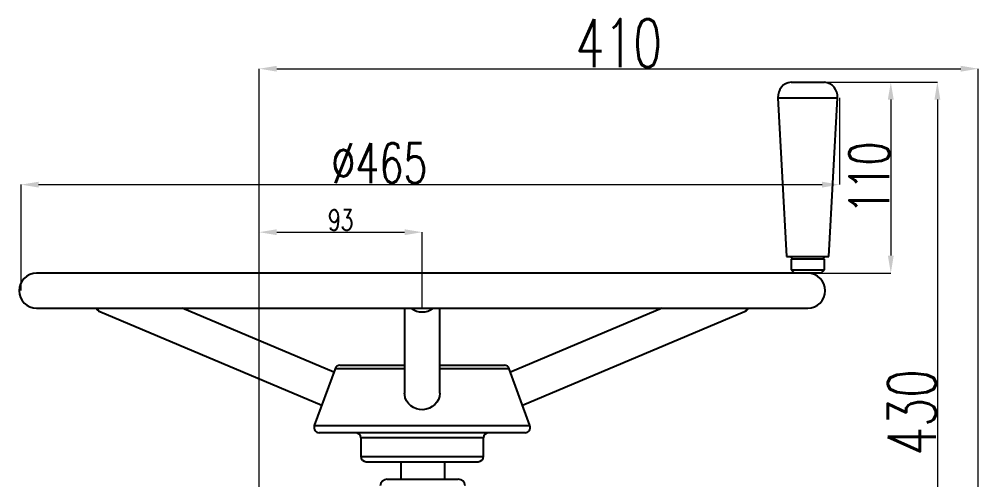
# Model space of a CAD drawing. Header units: millimetres. Extents: x 1756 to 4801, y 514 to 2668.
# Drawn here: x 2890 to 3434, y 1291 to 1554 of the extents above; entities that cross this region are included whole.
import ezdxf

# ---------------------------------------------------------------- set-up
doc = ezdxf.new("R2010")
doc.units = ezdxf.units.MM
doc.layers.add('AM_5', color=3, linetype='Continuous', lineweight=25)
doc.layers.add('标注', color=3, linetype='Continuous', lineweight=13)
doc.styles.add('SLDTEXTSTYLE1', font='txt.shx', dxfattribs={"width": 0.7, "bigfont": 'gbcbig.shx'})
doc.dimstyles.new('SLDDIMSTYLE12$0', dxfattribs={"dimtxt": 12, "dimasz": 10, "dimexe": 0, "dimexo": 0.0625, "dimgap": 0.875, "dimtad": 1, "dimdec": 1, "dimlfac": 1.8, "dimrnd": 1e-09, "dimzin": 12, "dimdsep": 46, "dimtxsty": 'SLDTEXTSTYLE1', "dimcen": 0.09, "dimdle": 8.16, "dimclrd": 3, "dimclre": 3, "dimadec": 0, "dimazin": 3, "dimtfac": 1, "dimtdec": 1, "dimtofl": 0, "dimtmove": 0, "dimatfit": 3, "dimfxl": 0, "dimfrac": 2, "dimtolj": 1, "dimlwd": 5, "dimlwe": 5, "dimarcsym": 0})

# ---------------------------------------------------------------- blocks, each defined once
blk = doc.blocks.new('*D49')
at = {"layer": 'Defpoints', "color": 0, "transparency": 16777216}
for p in [(3358.33, 1509.11), (3358.33, 1459.51), (2891.33, 1399.02)]:
    blk.add_point(p, dxfattribs=at)
at = {"layer": '标注', "color": 3, "linetype": 'Continuous', "lineweight": 5, "transparency": 16777216}
for p, q in [((3358.33, 1509.04), (3358.33, 1459.51)), ((2901.33, 1459.51), (3348.33, 1459.51))]:
    blk.add_line(p, q, dxfattribs=at)
at = {"layer": '标注', "color": 3, "lineweight": 5, "transparency": 16777216}
blk.add_line((2891.33, 1399.08), (2891.33, 1459.51), dxfattribs=at)
at = {"layer": '标注', "color": 3, "transparency": 16777216}
for points in [[(2901.33, 1461.18), (2901.33, 1457.85), (2891.33, 1459.51)], [(3348.33, 1461.18), (3348.33, 1457.85), (3358.33, 1459.51)]]:
    blk.add_solid(points, dxfattribs=at)
at = {"layer": '标注', "color": 0, "transparency": 16777216, "insert": (3095.76, 1471.82), "char_height": 10, "attachment_point": 5, "style": 'SLDTEXTSTYLE1'}
blk.add_mtext('\\A1;{\\H2.28571x;%%C465}', dxfattribs=at)
blk = doc.blocks.new('*D51')
at = {"layer": 'AM_5', "color": 3, "lineweight": 5, "transparency": 16777216}
blk.add_line((3027.2, 1086.58), (3027.2, 1525.62), dxfattribs=at)
at = {"layer": 'AM_5', "color": 3, "linetype": 'Continuous', "lineweight": 5, "transparency": 16777216}
for p, q in [((3037.2, 1525.62), (3427.5, 1525.62)), ((3437.5, 1050.85), (3437.5, 1525.62))]:
    blk.add_line(p, q, dxfattribs=at)
at = {"layer": 'AM_5', "color": 3, "transparency": 16777216}
for points in [[(3037.2, 1527.29), (3037.2, 1523.96), (3027.2, 1525.62)], [(3427.5, 1527.29), (3427.5, 1523.96), (3437.5, 1525.62)]]:
    blk.add_solid(points, dxfattribs=at)
at = {"layer": 'Defpoints', "color": 0, "transparency": 16777216}
for p in [(3437.5, 1525.62), (3027.2, 1086.52), (3437.5, 1050.79)]:
    blk.add_point(p, dxfattribs=at)
at = {"layer": 'AM_5', "color": 0, "transparency": 16777216, "insert": (3232.35, 1540.21), "char_height": 12, "attachment_point": 5, "style": 'SLDTEXTSTYLE1'}
blk.add_mtext('\\A1;{\\H2.28571x;410}', dxfattribs=at)
blk = doc.blocks.new('*D53')
at = {"layer": 'Defpoints', "color": 0, "transparency": 16777216}
for p in [(3341.33, 1518.02), (3341.33, 1409.02), (3387.58, 1409.02)]:
    blk.add_point(p, dxfattribs=at)
at = {"layer": '标注', "color": 3, "lineweight": 5, "transparency": 16777216}
blk.add_line((3341.39, 1518.02), (3387.58, 1518.02), dxfattribs=at)
at = {"layer": '标注', "color": 3, "linetype": 'Continuous', "lineweight": 5, "transparency": 16777216}
for p, q in [((3387.58, 1508.02), (3387.58, 1419.02)), ((3341.39, 1409.02), (3387.58, 1409.02))]:
    blk.add_line(p, q, dxfattribs=at)
at = {"layer": '标注', "color": 3, "transparency": 16777216}
for points in [[(3385.91, 1508.02), (3389.25, 1508.02), (3387.58, 1518.02)], [(3385.91, 1419.02), (3389.25, 1419.02), (3387.58, 1409.02)]]:
    blk.add_solid(points, dxfattribs=at)
at = {"layer": '标注', "color": 0, "transparency": 16777216, "insert": (3375.28, 1463.52), "char_height": 10, "attachment_point": 5, "rotation": 90, "style": 'SLDTEXTSTYLE1'}
blk.add_mtext('\\A1;{\\H2.28571x;110}', dxfattribs=at)
blk = doc.blocks.new('*D55')
at = {"layer": 'AM_5', "color": 3, "lineweight": 5, "transparency": 16777216}
blk.add_line((3341.39, 1518.02), (3414.17, 1518.02), dxfattribs=at)
at = {"layer": 'AM_5', "color": 3, "linetype": 'Continuous', "lineweight": 5, "transparency": 16777216}
for p, q in [((3414.17, 1508.02), (3414.17, 1096.52)), ((3027.26, 1086.52), (3414.17, 1086.52))]:
    blk.add_line(p, q, dxfattribs=at)
at = {"layer": 'AM_5', "color": 3, "transparency": 16777216}
for points in [[(3412.5, 1508.02), (3415.84, 1508.02), (3414.17, 1518.02)], [(3412.5, 1096.52), (3415.84, 1096.52), (3414.17, 1086.52)]]:
    blk.add_solid(points, dxfattribs=at)
at = {"layer": 'Defpoints', "color": 0, "transparency": 16777216}
for p in [(3341.33, 1518.02), (3027.2, 1086.52), (3414.17, 1086.52)]:
    blk.add_point(p, dxfattribs=at)
at = {"layer": 'AM_5', "color": 0, "transparency": 16777216, "insert": (3399.58, 1329.66), "char_height": 12, "attachment_point": 5, "rotation": 90, "style": 'SLDTEXTSTYLE1'}
blk.add_mtext('\\A1;{\\H2.28571x;430}', dxfattribs=at)
blk = doc.blocks.new('*D73')
at = {"layer": 'AM_5', "color": 3, "lineweight": 5, "transparency": 16777216}
blk.add_line((3027.17, 1086.44), (3027.17, 1432.41), dxfattribs=at)
at = {"layer": 'AM_5', "color": 3, "linetype": 'Continuous', "lineweight": 5, "transparency": 16777216}
for p, q in [((3037.17, 1432.41), (3110.16, 1432.41)), ((3120.16, 1389.08), (3120.16, 1432.41))]:
    blk.add_line(p, q, dxfattribs=at)
at = {"layer": 'AM_5', "color": 3, "transparency": 16777216}
for points in [[(3037.17, 1434.08), (3037.17, 1430.74), (3027.17, 1432.41)], [(3110.16, 1434.08), (3110.16, 1430.74), (3120.16, 1432.41)]]:
    blk.add_solid(points, dxfattribs=at)
at = {"layer": 'Defpoints', "color": 0, "transparency": 16777216}
for p in [(3120.16, 1432.41), (3120.16, 1389.02), (3027.17, 1086.38)]:
    blk.add_point(p, dxfattribs=at)
at = {"layer": 'AM_5', "color": 0, "transparency": 16777216, "insert": (3073.66, 1439.28), "char_height": 12, "attachment_point": 5, "style": 'SLDTEXTSTYLE1'}
blk.add_mtext('\\A1;93', dxfattribs=at)

msp = doc.modelspace()

# ---------------------------------------------------------------- linework, layer by layer
at = {"color": 7, "linetype": 'Continuous', "lineweight": 25}
for p, q in [((3330.656, 1518.018), (3349.656, 1518.018)), ((3323.156, 1509.107), (3328.156, 1418.518)), ((3323.156, 1509.107), (3357.156, 1509.107)), ((3352.156, 1418.518), (3357.156, 1509.107)), ((3328.156, 1418.518), (3352.156, 1418.518)), ((3330.156, 1418.518), (3331.656, 1417.018)), ((3330.656, 1417.018), (3330.656, 1411.018)), ((3340.156, 1417.018), (3330.656, 1417.018)), ((3349.656, 1417.018), (3340.156, 1417.018)), ((3348.656, 1417.018), (3350.156, 1418.518)), ((3349.656, 1411.018), (3349.656, 1417.018)), ((3330.656, 1411.018), (3332.656, 1409.018)), ((3330.656, 1411.018), (3340.156, 1411.018)), ((3340.156, 1411.018), (3349.656, 1411.018)), ((3347.656, 1409.018), (3349.656, 1411.018)), ((3340.029, 1409.018), (2900.156, 1409.018)), ((3347.656, 1409.018), (3340.156, 1409.018)), ((2900.156, 1389.018), (3340.156, 1389.018)), ((3069.754, 1352.665), (2983.256, 1389.018)), ((3110.156, 1389.018), (3110.156, 1340.581)), ((3130.156, 1340.581), (3130.156, 1389.018)), ((3257.057, 1389.018), (3170.559, 1352.665)), ((2936.174, 1387.111), (3062.905, 1333.849)), ((3177.407, 1333.849), (3304.139, 1387.111)), ((3073.257, 1356.518), (3110.156, 1356.518)), ((3130.156, 1356.518), (3167.056, 1356.518)), ((3070.438, 1354.544), (3058.622, 1322.079)), ((3110.156, 1354.544), (3070.438, 1354.544)), ((3169.875, 1354.544), (3130.156, 1354.544)), ((3181.691, 1322.079), (3169.875, 1354.544)), ((3058.622, 1322.079), (3181.691, 1322.079)), ((3178.872, 1318.053), (3061.441, 1318.053)), ((3085.156, 1315.053), (3085.156, 1304.518)), ((3155.156, 1315.053), (3085.156, 1315.053)), ((3155.156, 1304.518), (3155.156, 1315.053)), ((3085.156, 1304.518), (3155.156, 1304.518)), ((3088.156, 1301.518), (3152.156, 1301.518)), ((3108.031, 1301.518), (3108.031, 1291.518)), ((3133.031, 1291.518), (3133.031, 1301.518)), ((3100.271, 1291.518), (3140.791, 1291.518))]:
    msp.add_line(p, q, dxfattribs=at)
at = {"color": 7, "linetype": 'Continuous', "lineweight": 25, "flags": 128}
msp.add_lwpolyline([(3130.156, 1340.581), (3129.976, 1338.802), (3129.44, 1337.088), (3128.569, 1335.5), (3127.394, 1334.096), (3125.957, 1332.926), (3124.311, 1332.033), (3122.514, 1331.449), (3120.632, 1331.194), (3118.733, 1331.279), (3116.886, 1331.701), (3115.156, 1332.443), (3113.608, 1333.479), (3112.296, 1334.772), (3111.268, 1336.275), (3110.561, 1337.933), (3110.202, 1339.687), (3110.156, 1340.581)], dxfattribs=at)
at = {"color": 7, "linetype": 'Continuous', "lineweight": 25}
for centre, radius, start, end in [((3331.643, 1509.576), 8.5, 96.66865, 183.15919), ((3348.669, 1509.576), 8.5, 356.84081, 83.33135), ((2900.156, 1399.018), 10, 90, 270), ((3340.156, 1399.018), 10, 270, 90), ((2937.508, 1389.81), 3.011, 195.2565, 243.70265), ((3120.156, 1397.406), 10.479, 233.1738, 306.8262), ((3302.827, 1389.792), 2.985, 296.07236, 344.96848), ((3073.257, 1353.518), 3, 90, 160), ((3167.056, 1353.518), 3, 20, 90), ((3061.441, 1321.053), 3, 160, 270), ((3082.156, 1315.053), 3, 0, 90), ((3158.156, 1315.053), 3, 90, 180), ((3178.872, 1321.053), 3, 270, 20), ((3088.156, 1304.518), 3, 180, 270), ((3152.156, 1304.518), 3, 270, 0), ((3100.271, 1287.518), 4, 90, 176.14936), ((3140.791, 1287.518), 4, 3.85064, 90)]:
    msp.add_arc(centre, radius, start, end, dxfattribs=at)
for points, knots in [([(2934.182, 1389.018), (2934.223, 1388.924), (2934.414, 1388.494), (2934.961, 1387.89), (2935.632, 1387.323), (2936.107, 1387.169), (2936.249, 1387.123)], [0, 0, 0, 0, 0.1062372, 0.4839871, 0.8449965, 1, 1, 1, 1]), ([(3304.186, 1387.174), (3304.395, 1387.263), (3304.934, 1387.493), (3305.618, 1388.139), (3305.978, 1388.731), (3306.152, 1389.018)], [0, 0, 0, 0, 0.2453088, 0.6335005, 1, 1, 1, 1])]:
    msp.add_open_spline(points, degree=3, knots=knots, dxfattribs=at)

# ---------------------------------------------------------------- dimensions: what is measured, and where the dimension line sits
at = {"layer": 'AM_5'}
dim = msp.add_linear_dim(base=(3437.504, 1525.624), p1=(3027.201, 1086.518), p2=(3437.504, 1050.786), text='{\\H2.28571x;410}', dimstyle='SLDDIMSTYLE12$0', override={"dimlfac": 1}, dxfattribs=at)
dim.commit()
dim.dimension.update_dxf_attribs({"geometry": '*D51', "text_midpoint": (3232.352, 1525.624), "dimtype": 160})
dim = msp.add_linear_dim(base=(3414.17, 1086.518), p1=(3341.326, 1518.018), p2=(3027.201, 1086.518), angle=90, text='{\\H2.28571x;430}', dimstyle='SLDDIMSTYLE12$0', override={"dimlfac": 1}, dxfattribs=at)
dim.commit()
dim.dimension.update_dxf_attribs({"geometry": '*D55', "text_midpoint": (3414.17, 1329.662), "dimtype": 160})
dim = msp.add_linear_dim(base=(3120.156, 1432.408), p1=(3027.171, 1086.376), p2=(3120.156, 1389.018), dimstyle='SLDDIMSTYLE12$0', override={"dimlfac": 1, "dimpost": ''}, dxfattribs=at)
dim.commit()
dim.dimension.update_dxf_attribs({"geometry": '*D73', "text_midpoint": (3073.664, 1439.283)})
at = {"layer": '标注'}
dim = msp.add_linear_dim(base=(3387.58, 1409.018), p1=(3341.326, 1518.018), p2=(3341.326, 1409.018), angle=90, text='{\\H2.28571x;110}', dimstyle='SLDDIMSTYLE12$0', override={"dimtxt": 10, "dimtdec": 3, "dimtzin": 0}, dxfattribs=at)
dim.commit()
dim.dimension.update_dxf_attribs({"geometry": '*D53', "text_midpoint": (3387.58, 1463.518), "dimtype": 160})
dim = msp.add_linear_dim(base=(3358.326, 1459.512), p1=(2891.326, 1399.018), p2=(3358.326, 1509.107), text='{\\H2.28571x;%%C465}', dimstyle='SLDDIMSTYLE12$0', override={"dimtxt": 10, "dimtdec": 3, "dimtzin": 0}, dxfattribs=at)
dim.commit()
dim.dimension.update_dxf_attribs({"geometry": '*D49', "text_midpoint": (3095.76, 1459.512), "dimtype": 160})

doc.saveas('drawing.dxf')
